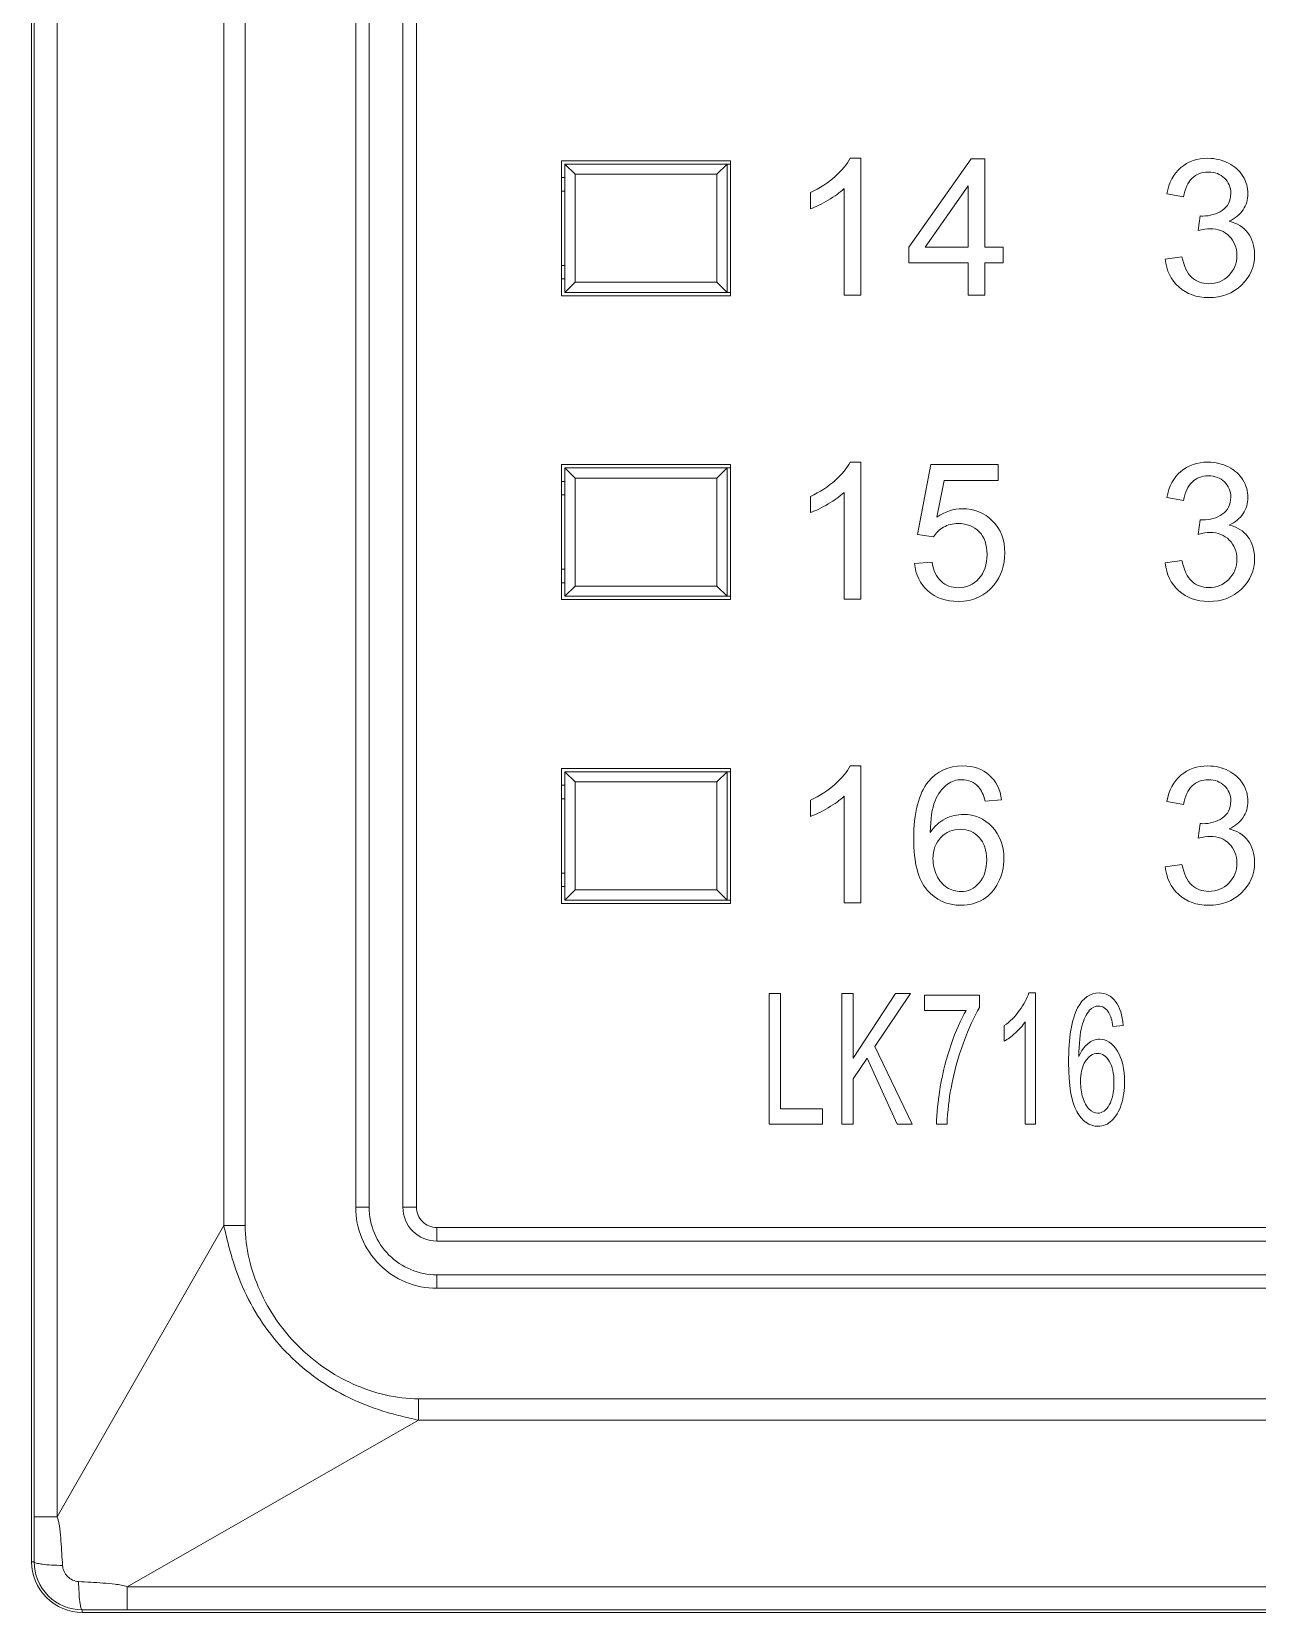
# Model space of a CAD drawing. Header units: millimetres. Extents: x 33157 to 59611, y -29750 to 1750.
# Drawn here: x 53816.45 to 53834.61, y 1143.49 to 1166.9 of the extents above; entities that cross this region are included whole.
import ezdxf

# ---------------------------------------------------------------- set-up
doc = ezdxf.new("R2010")
doc.units = ezdxf.units.MM
doc.layers.get('0').update_dxf_attribs({"lineweight": 18})

msp = doc.modelspace()

# ---------------------------------------------------------------- linework, layer by layer
at = {"lineweight": 9}
for p, q in [((53816.453, 1242.739), (53816.453, 1144.239)), ((53816.491, 1242.075), (53816.491, 1144.903)), ((53816.833, 1242.075), (53816.833, 1144.903)), ((53819.299, 1237.758), (53819.299, 1149.219)), ((53819.616, 1237.758), (53819.616, 1149.219)), ((53821.253, 1237.489), (53821.253, 1149.489)), ((53821.453, 1237.489), (53821.453, 1149.489)), ((53821.953, 1237.489), (53821.953, 1149.489)), ((53822.153, 1237.489), (53822.153, 1149.489)), ((53824.303, 1164.989), (53824.303, 1162.989)), ((53824.353, 1164.939), (53824.353, 1163.039)), ((53826.753, 1164.939), (53826.753, 1163.039)), ((53826.803, 1164.989), (53826.803, 1162.989)), ((53824.503, 1164.789), (53824.503, 1163.189)), ((53826.603, 1164.789), (53826.603, 1163.189)), ((53824.303, 1160.489), (53824.303, 1158.489)), ((53824.353, 1160.439), (53824.353, 1158.539)), ((53826.753, 1160.439), (53826.753, 1158.539)), ((53826.803, 1160.489), (53826.803, 1158.489)), ((53824.503, 1160.289), (53824.503, 1158.689)), ((53826.603, 1160.289), (53826.603, 1158.689)), ((53824.303, 1155.989), (53824.303, 1153.989)), ((53824.353, 1155.939), (53824.353, 1154.039)), ((53826.753, 1155.939), (53826.753, 1154.039)), ((53826.803, 1155.989), (53826.803, 1153.989)), ((53824.503, 1155.789), (53824.503, 1154.189)), ((53826.603, 1155.789), (53826.603, 1154.189)), ((53821.453, 1149.489), (53821.453, 1149.489)), ((53822.153, 1149.489), (53822.153, 1149.489)), ((53819.299, 1149.219), (53819.299, 1149.219)), ((53819.616, 1149.219), (53819.616, 1149.219)), ((53822.453, 1149.189), (53822.453, 1149.189)), ((53822.453, 1149.189), (53822.453, 1148.989)), ((53822.453, 1148.489), (53822.453, 1148.489)), ((53822.453, 1148.489), (53822.453, 1148.289)), ((53822.184, 1146.651), (53822.184, 1146.651)), ((53822.184, 1146.651), (53822.184, 1146.335)), ((53822.184, 1146.335), (53822.184, 1146.335)), ((53816.833, 1144.903), (53816.833, 1144.903)), ((53816.49, 1144.239), (53816.49, 1144.239)), ((53817.868, 1143.868), (53817.868, 1143.868)), ((53817.868, 1143.868), (53817.868, 1143.527)), ((53817.203, 1143.526), (53817.203, 1143.526)), ((53817.203, 1143.526), (53817.203, 1143.489))]:
    msp.add_line(p, q, dxfattribs=at)
for points, knots in [([(53828.735, 1162.996), (53828.735, 1162.996), (53828.486, 1162.996), (53828.486, 1162.996), (53828.486, 1162.996), (53828.486, 1164.577), (53828.486, 1164.577), (53828.426, 1164.52), (53828.348, 1164.463), (53828.251, 1164.406), (53828.154, 1164.349), (53828.067, 1164.306), (53827.989, 1164.278), (53827.989, 1164.278), (53827.989, 1164.518), (53827.989, 1164.518), (53828.128, 1164.583), (53828.25, 1164.662), (53828.354, 1164.755), (53828.457, 1164.848), (53828.531, 1164.938), (53828.575, 1165.025), (53828.575, 1165.025), (53828.735, 1165.025), (53828.735, 1165.025), (53828.735, 1165.025), (53828.735, 1162.996), (53828.735, 1162.996)], [0, 0, 0, 0, 136999.337948, 136999.337948, 136999.337948, 273998.675896, 273998.675896, 273998.675896, 410998.013844, 410998.013844, 410998.013844, 547997.351792, 547997.351792, 547997.351792, 684996.689739, 684996.689739, 684996.689739, 821996.027687, 821996.027687, 821996.027687, 958995.365635, 958995.365635, 958995.365635, 1095994.703583, 1095994.703583, 1095994.703583, 1232994.041531, 1232994.041531, 1232994.041531, 1232994.041531]), ([(53830.323, 1162.996), (53830.323, 1162.996), (53830.323, 1163.478), (53830.323, 1163.478), (53830.323, 1163.478), (53829.445, 1163.478), (53829.445, 1163.478), (53829.445, 1163.478), (53829.445, 1163.707), (53829.445, 1163.707), (53829.445, 1163.707), (53830.368, 1165.017), (53830.368, 1165.017), (53830.368, 1165.017), (53830.571, 1165.017), (53830.571, 1165.017), (53830.571, 1165.017), (53830.571, 1163.707), (53830.571, 1163.707), (53830.571, 1163.707), (53830.845, 1163.707), (53830.845, 1163.707), (53830.845, 1163.707), (53830.845, 1163.478), (53830.845, 1163.478), (53830.845, 1163.478), (53830.571, 1163.478), (53830.571, 1163.478), (53830.571, 1163.478), (53830.571, 1162.996), (53830.571, 1162.996), (53830.571, 1162.996), (53830.323, 1162.996), (53830.323, 1162.996)], [0, 0, 0, 0, 135470.292706, 135470.292706, 135470.292706, 270940.585412, 270940.585412, 270940.585412, 406410.878117, 406410.878117, 406410.878117, 541881.170823, 541881.170823, 541881.170823, 677351.463529, 677351.463529, 677351.463529, 812821.756235, 812821.756235, 812821.756235, 948292.048941, 948292.048941, 948292.048941, 1083762.341646, 1083762.341646, 1083762.341646, 1219232.634352, 1219232.634352, 1219232.634352, 1354702.927058, 1354702.927058, 1354702.927058, 1490173.219764, 1490173.219764, 1490173.219764, 1490173.219764]), ([(53833.243, 1163.532), (53833.243, 1163.532), (53833.491, 1163.566), (53833.491, 1163.566), (53833.52, 1163.425), (53833.568, 1163.323), (53833.636, 1163.261), (53833.704, 1163.199), (53833.788, 1163.168), (53833.887, 1163.168), (53834.005, 1163.168), (53834.104, 1163.208), (53834.184, 1163.289), (53834.264, 1163.37), (53834.304, 1163.47), (53834.304, 1163.59), (53834.304, 1163.704), (53834.267, 1163.798), (53834.192, 1163.872), (53834.118, 1163.946), (53834.023, 1163.983), (53833.908, 1163.983), (53833.861, 1163.983), (53833.802, 1163.974), (53833.732, 1163.955), (53833.732, 1163.955), (53833.76, 1164.173), (53833.76, 1164.173), (53833.777, 1164.171), (53833.79, 1164.17), (53833.8, 1164.17), (53833.906, 1164.17), (53834.001, 1164.198), (53834.087, 1164.253), (53834.171, 1164.308), (53834.214, 1164.392), (53834.214, 1164.507), (53834.214, 1164.597), (53834.182, 1164.673), (53834.121, 1164.732), (53834.059, 1164.792), (53833.98, 1164.822), (53833.882, 1164.822), (53833.785, 1164.822), (53833.705, 1164.791), (53833.641, 1164.73), (53833.576, 1164.669), (53833.535, 1164.577), (53833.516, 1164.455), (53833.516, 1164.455), (53833.268, 1164.5), (53833.268, 1164.5), (53833.299, 1164.667), (53833.367, 1164.796), (53833.475, 1164.888), (53833.582, 1164.979), (53833.716, 1165.025), (53833.876, 1165.025), (53833.986, 1165.025), (53834.088, 1165.001), (53834.181, 1164.954), (53834.274, 1164.907), (53834.345, 1164.843), (53834.394, 1164.761), (53834.443, 1164.679), (53834.468, 1164.593), (53834.468, 1164.501), (53834.468, 1164.414), (53834.444, 1164.335), (53834.397, 1164.263), (53834.35, 1164.192), (53834.281, 1164.135), (53834.189, 1164.093), (53834.309, 1164.065), (53834.401, 1164.008), (53834.468, 1163.921), (53834.533, 1163.835), (53834.566, 1163.725), (53834.566, 1163.595), (53834.566, 1163.419), (53834.502, 1163.269), (53834.373, 1163.146), (53834.245, 1163.023), (53834.082, 1162.962), (53833.885, 1162.962), (53833.708, 1162.962), (53833.561, 1163.015), (53833.444, 1163.121), (53833.326, 1163.227), (53833.259, 1163.364), (53833.243, 1163.532)], [0, 0, 0, 0, 131089.844918, 131089.844918, 131089.844918, 262179.689835, 262179.689835, 262179.689835, 393269.534753, 393269.534753, 393269.534753, 524359.379671, 524359.379671, 524359.379671, 655449.224588, 655449.224588, 655449.224588, 786539.069506, 786539.069506, 786539.069506, 917628.914423, 917628.914423, 917628.914423, 1048718.759341, 1048718.759341, 1048718.759341, 1179808.604259, 1179808.604259, 1179808.604259, 1310898.449176, 1310898.449176, 1310898.449176, 1441988.294094, 1441988.294094, 1441988.294094, 1573078.139012, 1573078.139012, 1573078.139012, 1704167.983929, 1704167.983929, 1704167.983929, 1835257.828847, 1835257.828847, 1835257.828847, 1966347.673764, 1966347.673764, 1966347.673764, 2097437.518682, 2097437.518682, 2097437.518682, 2228527.3636, 2228527.3636, 2228527.3636, 2359617.208517, 2359617.208517, 2359617.208517, 2490707.053435, 2490707.053435, 2490707.053435, 2621796.898353, 2621796.898353, 2621796.898353, 2752886.74327, 2752886.74327, 2752886.74327, 2883976.588188, 2883976.588188, 2883976.588188, 3015066.433106, 3015066.433106, 3015066.433106, 3146156.278023, 3146156.278023, 3146156.278023, 3277246.122941, 3277246.122941, 3277246.122941, 3408335.967858, 3408335.967858, 3408335.967858, 3539425.812776, 3539425.812776, 3539425.812776, 3670515.657694, 3670515.657694, 3670515.657694, 3801605.502611, 3801605.502611, 3801605.502611, 3932695.347529, 3932695.347529, 3932695.347529, 3932695.347529]), ([(53830.323, 1163.707), (53830.323, 1163.707), (53830.323, 1164.616), (53830.323, 1164.616), (53830.323, 1164.616), (53829.689, 1163.707), (53829.689, 1163.707), (53829.689, 1163.707), (53830.323, 1163.707), (53830.323, 1163.707)], [0, 0, 0, 0, 153870.173835, 153870.173835, 153870.173835, 307740.34767, 307740.34767, 307740.34767, 461610.521505, 461610.521505, 461610.521505, 461610.521505]), ([(53828.735, 1158.496), (53828.735, 1158.496), (53828.486, 1158.496), (53828.486, 1158.496), (53828.486, 1158.496), (53828.486, 1160.077), (53828.486, 1160.077), (53828.426, 1160.02), (53828.348, 1159.963), (53828.251, 1159.906), (53828.154, 1159.849), (53828.067, 1159.806), (53827.989, 1159.778), (53827.989, 1159.778), (53827.989, 1160.018), (53827.989, 1160.018), (53828.128, 1160.083), (53828.25, 1160.162), (53828.354, 1160.255), (53828.457, 1160.348), (53828.531, 1160.438), (53828.575, 1160.525), (53828.575, 1160.525), (53828.735, 1160.525), (53828.735, 1160.525), (53828.735, 1160.525), (53828.735, 1158.496), (53828.735, 1158.496)], [0, 0, 0, 0, 137004.697417, 137004.697417, 137004.697417, 274009.394833, 274009.394833, 274009.394833, 411014.09225, 411014.09225, 411014.09225, 548018.789666, 548018.789666, 548018.789666, 685023.487083, 685023.487083, 685023.487083, 822028.1845, 822028.1845, 822028.1845, 959032.881916, 959032.881916, 959032.881916, 1096037.579333, 1096037.579333, 1096037.579333, 1233042.276749, 1233042.276749, 1233042.276749, 1233042.276749]), ([(53829.53, 1159.026), (53829.53, 1159.026), (53829.789, 1159.046), (53829.789, 1159.046), (53829.809, 1158.92), (53829.853, 1158.825), (53829.923, 1158.761), (53829.992, 1158.697), (53830.078, 1158.665), (53830.178, 1158.665), (53830.299, 1158.665), (53830.4, 1158.71), (53830.482, 1158.8), (53830.564, 1158.89), (53830.605, 1159.01), (53830.605, 1159.159), (53830.605, 1159.3), (53830.566, 1159.412), (53830.487, 1159.493), (53830.409, 1159.575), (53830.305, 1159.616), (53830.175, 1159.616), (53830.095, 1159.616), (53830.023, 1159.598), (53829.959, 1159.561), (53829.896, 1159.525), (53829.846, 1159.477), (53829.809, 1159.419), (53829.809, 1159.419), (53829.575, 1159.453), (53829.575, 1159.453), (53829.575, 1159.453), (53829.769, 1160.491), (53829.769, 1160.491), (53829.769, 1160.491), (53830.771, 1160.491), (53830.771, 1160.491), (53830.771, 1160.491), (53830.771, 1160.254), (53830.771, 1160.254), (53830.771, 1160.254), (53829.967, 1160.254), (53829.967, 1160.254), (53829.967, 1160.254), (53829.86, 1159.709), (53829.86, 1159.709), (53829.981, 1159.794), (53830.108, 1159.836), (53830.24, 1159.836), (53830.416, 1159.836), (53830.565, 1159.775), (53830.686, 1159.653), (53830.807, 1159.531), (53830.867, 1159.374), (53830.867, 1159.182), (53830.867, 1158.999), (53830.814, 1158.841), (53830.708, 1158.708), (53830.579, 1158.544), (53830.402, 1158.462), (53830.178, 1158.462), (53829.994, 1158.462), (53829.845, 1158.514), (53829.729, 1158.617), (53829.612, 1158.72), (53829.546, 1158.856), (53829.53, 1159.026)], [0, 0, 0, 0, 131999.128783, 131999.128783, 131999.128783, 263998.257566, 263998.257566, 263998.257566, 395997.386348, 395997.386348, 395997.386348, 527996.515131, 527996.515131, 527996.515131, 659995.643914, 659995.643914, 659995.643914, 791994.772697, 791994.772697, 791994.772697, 923993.90148, 923993.90148, 923993.90148, 1055993.030262, 1055993.030262, 1055993.030262, 1187992.159045, 1187992.159045, 1187992.159045, 1319991.287828, 1319991.287828, 1319991.287828, 1451990.416611, 1451990.416611, 1451990.416611, 1583989.545394, 1583989.545394, 1583989.545394, 1715988.674176, 1715988.674176, 1715988.674176, 1847987.802959, 1847987.802959, 1847987.802959, 1979986.931742, 1979986.931742, 1979986.931742, 2111986.060525, 2111986.060525, 2111986.060525, 2243985.189307, 2243985.189307, 2243985.189307, 2375984.31809, 2375984.31809, 2375984.31809, 2507983.446873, 2507983.446873, 2507983.446873, 2639982.575656, 2639982.575656, 2639982.575656, 2771981.704439, 2771981.704439, 2771981.704439, 2903980.833221, 2903980.833221, 2903980.833221, 2903980.833221]), ([(53833.243, 1159.032), (53833.243, 1159.032), (53833.491, 1159.066), (53833.491, 1159.066), (53833.52, 1158.925), (53833.568, 1158.823), (53833.636, 1158.761), (53833.704, 1158.699), (53833.788, 1158.668), (53833.887, 1158.668), (53834.005, 1158.668), (53834.104, 1158.708), (53834.184, 1158.789), (53834.264, 1158.87), (53834.304, 1158.97), (53834.304, 1159.09), (53834.304, 1159.204), (53834.267, 1159.298), (53834.192, 1159.372), (53834.118, 1159.446), (53834.023, 1159.483), (53833.908, 1159.483), (53833.861, 1159.483), (53833.802, 1159.474), (53833.732, 1159.455), (53833.732, 1159.455), (53833.76, 1159.673), (53833.76, 1159.673), (53833.777, 1159.671), (53833.79, 1159.67), (53833.8, 1159.67), (53833.906, 1159.67), (53834.001, 1159.698), (53834.087, 1159.753), (53834.171, 1159.808), (53834.214, 1159.892), (53834.214, 1160.007), (53834.214, 1160.097), (53834.182, 1160.173), (53834.121, 1160.232), (53834.059, 1160.292), (53833.98, 1160.322), (53833.882, 1160.322), (53833.785, 1160.322), (53833.705, 1160.291), (53833.641, 1160.23), (53833.576, 1160.169), (53833.535, 1160.077), (53833.516, 1159.955), (53833.516, 1159.955), (53833.268, 1160), (53833.268, 1160), (53833.299, 1160.167), (53833.367, 1160.296), (53833.475, 1160.388), (53833.582, 1160.479), (53833.716, 1160.525), (53833.876, 1160.525), (53833.986, 1160.525), (53834.088, 1160.501), (53834.181, 1160.454), (53834.274, 1160.407), (53834.345, 1160.343), (53834.394, 1160.261), (53834.443, 1160.179), (53834.468, 1160.093), (53834.468, 1160.001), (53834.468, 1159.914), (53834.444, 1159.835), (53834.397, 1159.763), (53834.35, 1159.692), (53834.281, 1159.635), (53834.189, 1159.593), (53834.309, 1159.565), (53834.401, 1159.508), (53834.468, 1159.421), (53834.533, 1159.335), (53834.566, 1159.225), (53834.566, 1159.095), (53834.566, 1158.919), (53834.502, 1158.769), (53834.373, 1158.646), (53834.245, 1158.523), (53834.082, 1158.462), (53833.885, 1158.462), (53833.708, 1158.462), (53833.561, 1158.515), (53833.444, 1158.621), (53833.326, 1158.727), (53833.259, 1158.864), (53833.243, 1159.032)], [0, 0, 0, 0, 131095.211042, 131095.211042, 131095.211042, 262190.422084, 262190.422084, 262190.422084, 393285.633126, 393285.633126, 393285.633126, 524380.844168, 524380.844168, 524380.844168, 655476.05521, 655476.05521, 655476.05521, 786571.266251, 786571.266251, 786571.266251, 917666.477293, 917666.477293, 917666.477293, 1048761.688335, 1048761.688335, 1048761.688335, 1179856.899377, 1179856.899377, 1179856.899377, 1310952.110419, 1310952.110419, 1310952.110419, 1442047.321461, 1442047.321461, 1442047.321461, 1573142.532503, 1573142.532503, 1573142.532503, 1704237.743545, 1704237.743545, 1704237.743545, 1835332.954587, 1835332.954587, 1835332.954587, 1966428.165629, 1966428.165629, 1966428.165629, 2097523.376671, 2097523.376671, 2097523.376671, 2228618.587713, 2228618.587713, 2228618.587713, 2359713.798754, 2359713.798754, 2359713.798754, 2490809.009796, 2490809.009796, 2490809.009796, 2621904.220838, 2621904.220838, 2621904.220838, 2752999.43188, 2752999.43188, 2752999.43188, 2884094.642922, 2884094.642922, 2884094.642922, 3015189.853964, 3015189.853964, 3015189.853964, 3146285.065006, 3146285.065006, 3146285.065006, 3277380.276048, 3277380.276048, 3277380.276048, 3408475.48709, 3408475.48709, 3408475.48709, 3539570.698132, 3539570.698132, 3539570.698132, 3670665.909174, 3670665.909174, 3670665.909174, 3801761.120216, 3801761.120216, 3801761.120216, 3932856.331257, 3932856.331257, 3932856.331257, 3932856.331257]), ([(53828.735, 1153.996), (53828.735, 1153.996), (53828.486, 1153.996), (53828.486, 1153.996), (53828.486, 1153.996), (53828.486, 1155.577), (53828.486, 1155.577), (53828.426, 1155.52), (53828.348, 1155.463), (53828.251, 1155.406), (53828.154, 1155.349), (53828.067, 1155.306), (53827.989, 1155.278), (53827.989, 1155.278), (53827.989, 1155.518), (53827.989, 1155.518), (53828.128, 1155.583), (53828.25, 1155.662), (53828.354, 1155.755), (53828.457, 1155.848), (53828.531, 1155.938), (53828.575, 1156.025), (53828.575, 1156.025), (53828.735, 1156.025), (53828.735, 1156.025), (53828.735, 1156.025), (53828.735, 1153.996), (53828.735, 1153.996)], [0, 0, 0, 0, 137010.057578, 137010.057578, 137010.057578, 274020.115155, 274020.115155, 274020.115155, 411030.172733, 411030.172733, 411030.172733, 548040.230311, 548040.230311, 548040.230311, 685050.287889, 685050.287889, 685050.287889, 822060.345466, 822060.345466, 822060.345466, 959070.403044, 959070.403044, 959070.403044, 1096080.460622, 1096080.460622, 1096080.460622, 1233090.5182, 1233090.5182, 1233090.5182, 1233090.5182]), ([(53830.819, 1155.523), (53830.819, 1155.523), (53830.574, 1155.503), (53830.574, 1155.503), (53830.552, 1155.6), (53830.52, 1155.671), (53830.479, 1155.716), (53830.412, 1155.787), (53830.329, 1155.822), (53830.23, 1155.822), (53830.15, 1155.822), (53830.08, 1155.8), (53830.019, 1155.755), (53829.941, 1155.699), (53829.88, 1155.616), (53829.834, 1155.507), (53829.789, 1155.397), (53829.766, 1155.241), (53829.764, 1155.04), (53829.824, 1155.13), (53829.897, 1155.198), (53829.983, 1155.242), (53830.07, 1155.286), (53830.16, 1155.308), (53830.255, 1155.308), (53830.421, 1155.308), (53830.562, 1155.247), (53830.679, 1155.125), (53830.795, 1155.003), (53830.853, 1154.846), (53830.853, 1154.653), (53830.853, 1154.526), (53830.826, 1154.408), (53830.771, 1154.299), (53830.716, 1154.19), (53830.642, 1154.107), (53830.546, 1154.049), (53830.45, 1153.991), (53830.341, 1153.962), (53830.22, 1153.962), (53830.014, 1153.962), (53829.845, 1154.038), (53829.714, 1154.19), (53829.584, 1154.342), (53829.518, 1154.593), (53829.518, 1154.942), (53829.518, 1155.332), (53829.591, 1155.616), (53829.735, 1155.794), (53829.861, 1155.948), (53830.031, 1156.025), (53830.245, 1156.025), (53830.404, 1156.025), (53830.535, 1155.98), (53830.636, 1155.891), (53830.738, 1155.803), (53830.799, 1155.68), (53830.819, 1155.523)], [0, 0, 0, 0, 132576.50835, 132576.50835, 132576.50835, 265153.0167, 265153.0167, 265153.0167, 397729.525049, 397729.525049, 397729.525049, 530306.033399, 530306.033399, 530306.033399, 662882.541749, 662882.541749, 662882.541749, 795459.050099, 795459.050099, 795459.050099, 928035.558449, 928035.558449, 928035.558449, 1060612.066798, 1060612.066798, 1060612.066798, 1193188.575148, 1193188.575148, 1193188.575148, 1325765.083498, 1325765.083498, 1325765.083498, 1458341.591848, 1458341.591848, 1458341.591848, 1590918.100198, 1590918.100198, 1590918.100198, 1723494.608548, 1723494.608548, 1723494.608548, 1856071.116897, 1856071.116897, 1856071.116897, 1988647.625247, 1988647.625247, 1988647.625247, 2121224.133597, 2121224.133597, 2121224.133597, 2253800.641947, 2253800.641947, 2253800.641947, 2386377.150297, 2386377.150297, 2386377.150297, 2518953.658646, 2518953.658646, 2518953.658646, 2518953.658646]), ([(53833.243, 1154.532), (53833.243, 1154.532), (53833.491, 1154.566), (53833.491, 1154.566), (53833.52, 1154.425), (53833.568, 1154.323), (53833.636, 1154.261), (53833.704, 1154.199), (53833.788, 1154.168), (53833.887, 1154.168), (53834.005, 1154.168), (53834.104, 1154.208), (53834.184, 1154.289), (53834.264, 1154.37), (53834.304, 1154.47), (53834.304, 1154.59), (53834.304, 1154.704), (53834.267, 1154.798), (53834.192, 1154.872), (53834.118, 1154.946), (53834.023, 1154.983), (53833.908, 1154.983), (53833.861, 1154.983), (53833.802, 1154.974), (53833.732, 1154.955), (53833.732, 1154.955), (53833.76, 1155.173), (53833.76, 1155.173), (53833.777, 1155.171), (53833.79, 1155.17), (53833.8, 1155.17), (53833.906, 1155.17), (53834.001, 1155.198), (53834.087, 1155.253), (53834.171, 1155.308), (53834.214, 1155.392), (53834.214, 1155.507), (53834.214, 1155.597), (53834.182, 1155.673), (53834.121, 1155.732), (53834.059, 1155.792), (53833.98, 1155.822), (53833.882, 1155.822), (53833.785, 1155.822), (53833.705, 1155.791), (53833.641, 1155.73), (53833.576, 1155.669), (53833.535, 1155.577), (53833.516, 1155.455), (53833.516, 1155.455), (53833.268, 1155.5), (53833.268, 1155.5), (53833.299, 1155.667), (53833.367, 1155.796), (53833.475, 1155.888), (53833.582, 1155.979), (53833.716, 1156.025), (53833.876, 1156.025), (53833.986, 1156.025), (53834.088, 1156.001), (53834.181, 1155.954), (53834.274, 1155.907), (53834.345, 1155.843), (53834.394, 1155.761), (53834.443, 1155.679), (53834.468, 1155.593), (53834.468, 1155.501), (53834.468, 1155.414), (53834.444, 1155.335), (53834.397, 1155.263), (53834.35, 1155.192), (53834.281, 1155.135), (53834.189, 1155.093), (53834.309, 1155.065), (53834.401, 1155.008), (53834.468, 1154.921), (53834.533, 1154.835), (53834.566, 1154.725), (53834.566, 1154.595), (53834.566, 1154.419), (53834.502, 1154.269), (53834.373, 1154.146), (53834.245, 1154.023), (53834.082, 1153.962), (53833.885, 1153.962), (53833.708, 1153.962), (53833.561, 1154.015), (53833.444, 1154.121), (53833.326, 1154.227), (53833.259, 1154.364), (53833.243, 1154.532)], [0, 0, 0, 0, 131100.577843, 131100.577843, 131100.577843, 262201.155686, 262201.155686, 262201.155686, 393301.733529, 393301.733529, 393301.733529, 524402.311373, 524402.311373, 524402.311373, 655502.889216, 655502.889216, 655502.889216, 786603.467059, 786603.467059, 786603.467059, 917704.044902, 917704.044902, 917704.044902, 1048804.622745, 1048804.622745, 1048804.622745, 1179905.200588, 1179905.200588, 1179905.200588, 1311005.778432, 1311005.778432, 1311005.778432, 1442106.356275, 1442106.356275, 1442106.356275, 1573206.934118, 1573206.934118, 1573206.934118, 1704307.511961, 1704307.511961, 1704307.511961, 1835408.089804, 1835408.089804, 1835408.089804, 1966508.667647, 1966508.667647, 1966508.667647, 2097609.245491, 2097609.245491, 2097609.245491, 2228709.823334, 2228709.823334, 2228709.823334, 2359810.401177, 2359810.401177, 2359810.401177, 2490910.97902, 2490910.97902, 2490910.97902, 2622011.556863, 2622011.556863, 2622011.556863, 2753112.134706, 2753112.134706, 2753112.134706, 2884212.71255, 2884212.71255, 2884212.71255, 3015313.290393, 3015313.290393, 3015313.290393, 3146413.868236, 3146413.868236, 3146413.868236, 3277514.446079, 3277514.446079, 3277514.446079, 3408615.023922, 3408615.023922, 3408615.023922, 3539715.601765, 3539715.601765, 3539715.601765, 3670816.179609, 3670816.179609, 3670816.179609, 3801916.757452, 3801916.757452, 3801916.757452, 3933017.335295, 3933017.335295, 3933017.335295, 3933017.335295]), ([(53829.803, 1154.651), (53829.803, 1154.565), (53829.822, 1154.483), (53829.858, 1154.405), (53829.894, 1154.327), (53829.945, 1154.268), (53830.009, 1154.227), (53830.074, 1154.186), (53830.143, 1154.165), (53830.216, 1154.165), (53830.322, 1154.165), (53830.412, 1154.208), (53830.487, 1154.292), (53830.562, 1154.377), (53830.599, 1154.492), (53830.599, 1154.637), (53830.599, 1154.777), (53830.562, 1154.887), (53830.488, 1154.967), (53830.414, 1155.048), (53830.32, 1155.088), (53830.206, 1155.088), (53830.094, 1155.088), (53829.999, 1155.048), (53829.92, 1154.967), (53829.842, 1154.887), (53829.803, 1154.781), (53829.803, 1154.651)], [0, 0, 0, 0, 137017.184905, 137017.184905, 137017.184905, 274034.369809, 274034.369809, 274034.369809, 411051.554714, 411051.554714, 411051.554714, 548068.739619, 548068.739619, 548068.739619, 685085.924523, 685085.924523, 685085.924523, 822103.109428, 822103.109428, 822103.109428, 959120.294333, 959120.294333, 959120.294333, 1096137.479238, 1096137.479238, 1096137.479238, 1233154.664142, 1233154.664142, 1233154.664142, 1233154.664142]), ([(53827.379, 1150.721), (53827.379, 1150.721), (53827.379, 1152.656), (53827.379, 1152.656), (53827.379, 1152.656), (53827.546, 1152.656), (53827.546, 1152.656), (53827.546, 1152.656), (53827.546, 1150.948), (53827.546, 1150.948), (53827.546, 1150.948), (53828.165, 1150.948), (53828.165, 1150.948), (53828.165, 1150.948), (53828.165, 1150.721), (53828.165, 1150.721), (53828.165, 1150.721), (53827.379, 1150.721), (53827.379, 1150.721)], [0, 0, 0, 0, 141132.810643, 141132.810643, 141132.810643, 282265.621287, 282265.621287, 282265.621287, 423398.43193, 423398.43193, 423398.43193, 564531.242573, 564531.242573, 564531.242573, 705664.053217, 705664.053217, 705664.053217, 846796.86386, 846796.86386, 846796.86386, 846796.86386]), ([(53828.454, 1150.721), (53828.454, 1150.721), (53828.454, 1152.656), (53828.454, 1152.656), (53828.454, 1152.656), (53828.621, 1152.656), (53828.621, 1152.656), (53828.621, 1152.656), (53828.621, 1151.697), (53828.621, 1151.697), (53828.621, 1151.697), (53829.246, 1152.656), (53829.246, 1152.656), (53829.246, 1152.656), (53829.471, 1152.656), (53829.471, 1152.656), (53829.471, 1152.656), (53828.944, 1151.871), (53828.944, 1151.871), (53828.944, 1151.871), (53829.494, 1150.721), (53829.494, 1150.721), (53829.494, 1150.721), (53829.275, 1150.721), (53829.275, 1150.721), (53829.275, 1150.721), (53828.827, 1151.698), (53828.827, 1151.698), (53828.827, 1151.698), (53828.621, 1151.391), (53828.621, 1151.391), (53828.621, 1151.391), (53828.621, 1150.721), (53828.621, 1150.721), (53828.621, 1150.721), (53828.454, 1150.721), (53828.454, 1150.721)], [0, 0, 0, 0, 134857.016642, 134857.016642, 134857.016642, 269714.033285, 269714.033285, 269714.033285, 404571.049927, 404571.049927, 404571.049927, 539428.06657, 539428.06657, 539428.06657, 674285.083212, 674285.083212, 674285.083212, 809142.099855, 809142.099855, 809142.099855, 943999.116497, 943999.116497, 943999.116497, 1078856.13314, 1078856.13314, 1078856.13314, 1213713.149782, 1213713.149782, 1213713.149782, 1348570.166425, 1348570.166425, 1348570.166425, 1483427.183067, 1483427.183067, 1483427.183067, 1618284.19971, 1618284.19971, 1618284.19971, 1618284.19971]), ([(53829.678, 1152.405), (53829.678, 1152.405), (53829.678, 1152.632), (53829.678, 1152.632), (53829.678, 1152.632), (53830.491, 1152.632), (53830.491, 1152.632), (53830.491, 1152.632), (53830.491, 1152.448), (53830.491, 1152.448), (53830.411, 1152.317), (53830.332, 1152.143), (53830.253, 1151.925), (53830.174, 1151.707), (53830.114, 1151.484), (53830.071, 1151.253), (53830.04, 1151.092), (53830.02, 1150.914), (53830.012, 1150.721), (53830.012, 1150.721), (53829.854, 1150.721), (53829.854, 1150.721), (53829.855, 1150.873), (53829.875, 1151.058), (53829.912, 1151.273), (53829.949, 1151.489), (53830.002, 1151.698), (53830.071, 1151.898), (53830.141, 1152.098), (53830.215, 1152.267), (53830.293, 1152.405), (53830.293, 1152.405), (53829.678, 1152.405), (53829.678, 1152.405)], [0, 0, 0, 0, 135485.329941, 135485.329941, 135485.329941, 270970.659881, 270970.659881, 270970.659881, 406455.989822, 406455.989822, 406455.989822, 541941.319763, 541941.319763, 541941.319763, 677426.649703, 677426.649703, 677426.649703, 812911.979644, 812911.979644, 812911.979644, 948397.309585, 948397.309585, 948397.309585, 1083882.639525, 1083882.639525, 1083882.639525, 1219367.969466, 1219367.969466, 1219367.969466, 1354853.299407, 1354853.299407, 1354853.299407, 1490338.629347, 1490338.629347, 1490338.629347, 1490338.629347]), ([(53831.324, 1150.721), (53831.324, 1150.721), (53831.169, 1150.721), (53831.169, 1150.721), (53831.169, 1150.721), (53831.169, 1152.235), (53831.169, 1152.235), (53831.132, 1152.18), (53831.083, 1152.126), (53831.023, 1152.071), (53830.962, 1152.017), (53830.908, 1151.976), (53830.86, 1151.949), (53830.86, 1151.949), (53830.86, 1152.179), (53830.86, 1152.179), (53830.946, 1152.241), (53831.022, 1152.316), (53831.086, 1152.406), (53831.151, 1152.494), (53831.197, 1152.58), (53831.224, 1152.664), (53831.224, 1152.664), (53831.324, 1152.664), (53831.324, 1152.664), (53831.324, 1152.664), (53831.324, 1150.721), (53831.324, 1150.721)], [0, 0, 0, 0, 137021.429104, 137021.429104, 137021.429104, 274042.858208, 274042.858208, 274042.858208, 411064.287312, 411064.287312, 411064.287312, 548085.716416, 548085.716416, 548085.716416, 685107.14552, 685107.14552, 685107.14552, 822128.574624, 822128.574624, 822128.574624, 959150.003728, 959150.003728, 959150.003728, 1096171.432832, 1096171.432832, 1096171.432832, 1233192.861936, 1233192.861936, 1233192.861936, 1233192.861936]), ([(53832.621, 1152.183), (53832.621, 1152.183), (53832.469, 1152.164), (53832.469, 1152.164), (53832.455, 1152.257), (53832.435, 1152.325), (53832.41, 1152.368), (53832.368, 1152.436), (53832.316, 1152.47), (53832.254, 1152.47), (53832.205, 1152.47), (53832.161, 1152.448), (53832.123, 1152.406), (53832.075, 1152.352), (53832.037, 1152.272), (53832.008, 1152.168), (53831.98, 1152.063), (53831.965, 1151.914), (53831.964, 1151.721), (53832.001, 1151.807), (53832.047, 1151.872), (53832.101, 1151.914), (53832.155, 1151.957), (53832.211, 1151.978), (53832.27, 1151.978), (53832.373, 1151.978), (53832.461, 1151.919), (53832.534, 1151.803), (53832.606, 1151.686), (53832.642, 1151.535), (53832.642, 1151.35), (53832.642, 1151.229), (53832.625, 1151.116), (53832.592, 1151.012), (53832.557, 1150.907), (53832.511, 1150.827), (53832.451, 1150.772), (53832.392, 1150.717), (53832.324, 1150.689), (53832.248, 1150.689), (53832.12, 1150.689), (53832.015, 1150.762), (53831.933, 1150.907), (53831.852, 1151.053), (53831.811, 1151.293), (53831.811, 1151.627), (53831.811, 1152.001), (53831.857, 1152.273), (53831.946, 1152.443), (53832.025, 1152.59), (53832.131, 1152.664), (53832.264, 1152.664), (53832.363, 1152.664), (53832.444, 1152.621), (53832.507, 1152.536), (53832.571, 1152.451), (53832.609, 1152.334), (53832.621, 1152.183)], [0, 0, 0, 0, 132586.043298, 132586.043298, 132586.043298, 265172.086595, 265172.086595, 265172.086595, 397758.129893, 397758.129893, 397758.129893, 530344.17319, 530344.17319, 530344.17319, 662930.216488, 662930.216488, 662930.216488, 795516.259785, 795516.259785, 795516.259785, 928102.303083, 928102.303083, 928102.303083, 1060688.34638, 1060688.34638, 1060688.34638, 1193274.389678, 1193274.389678, 1193274.389678, 1325860.432975, 1325860.432975, 1325860.432975, 1458446.476273, 1458446.476273, 1458446.476273, 1591032.51957, 1591032.51957, 1591032.51957, 1723618.562868, 1723618.562868, 1723618.562868, 1856204.606165, 1856204.606165, 1856204.606165, 1988790.649463, 1988790.649463, 1988790.649463, 2121376.69276, 2121376.69276, 2121376.69276, 2253962.736058, 2253962.736058, 2253962.736058, 2386548.779355, 2386548.779355, 2386548.779355, 2519134.822653, 2519134.822653, 2519134.822653, 2519134.822653]), ([(53831.989, 1151.348), (53831.989, 1151.266), (53832, 1151.188), (53832.023, 1151.113), (53832.045, 1151.038), (53832.077, 1150.981), (53832.117, 1150.942), (53832.158, 1150.903), (53832.2, 1150.883), (53832.246, 1150.883), (53832.312, 1150.883), (53832.368, 1150.924), (53832.414, 1151.005), (53832.461, 1151.086), (53832.484, 1151.196), (53832.484, 1151.335), (53832.484, 1151.469), (53832.461, 1151.574), (53832.415, 1151.651), (53832.369, 1151.728), (53832.311, 1151.767), (53832.24, 1151.767), (53832.17, 1151.767), (53832.11, 1151.728), (53832.062, 1151.651), (53832.013, 1151.574), (53831.989, 1151.473), (53831.989, 1151.348)], [0, 0, 0, 0, 137026.525591, 137026.525591, 137026.525591, 274053.051181, 274053.051181, 274053.051181, 411079.576772, 411079.576772, 411079.576772, 548106.102362, 548106.102362, 548106.102362, 685132.627953, 685132.627953, 685132.627953, 822159.153544, 822159.153544, 822159.153544, 959185.679134, 959185.679134, 959185.679134, 1096212.204725, 1096212.204725, 1096212.204725, 1233238.730315, 1233238.730315, 1233238.730315, 1233238.730315])]:
    msp.add_open_spline(points, degree=3, knots=knots)
for points in [[(53826.803, 1164.989), (53826.803, 1164.989), (53824.303, 1164.989), (53824.303, 1164.989)], [(53824.353, 1164.939), (53824.353, 1164.939), (53826.803, 1164.939), (53826.803, 1164.939)], [(53824.353, 1164.939), (53824.353, 1164.939), (53824.503, 1164.789), (53824.503, 1164.789)], [(53826.753, 1164.939), (53826.753, 1164.939), (53826.603, 1164.789), (53826.603, 1164.789)], [(53824.353, 1164.739), (53824.353, 1164.739), (53824.303, 1164.739), (53824.303, 1164.739)], [(53826.603, 1164.789), (53826.603, 1164.789), (53824.503, 1164.789), (53824.503, 1164.789)], [(53824.353, 1164.539), (53824.353, 1164.539), (53824.303, 1164.539), (53824.303, 1164.539)], [(53824.303, 1163.439), (53824.303, 1163.439), (53824.353, 1163.439), (53824.353, 1163.439)], [(53824.303, 1163.239), (53824.303, 1163.239), (53824.353, 1163.239), (53824.353, 1163.239)], [(53824.353, 1163.039), (53824.353, 1163.039), (53824.503, 1163.189), (53824.503, 1163.189)], [(53824.503, 1163.189), (53824.503, 1163.189), (53826.603, 1163.189), (53826.603, 1163.189)], [(53826.753, 1163.039), (53826.753, 1163.039), (53826.603, 1163.189), (53826.603, 1163.189)], [(53824.303, 1162.989), (53824.303, 1162.989), (53826.803, 1162.989), (53826.803, 1162.989)], [(53824.353, 1163.039), (53824.353, 1163.039), (53826.803, 1163.039), (53826.803, 1163.039)], [(53826.803, 1160.489), (53826.803, 1160.489), (53824.303, 1160.489), (53824.303, 1160.489)], [(53824.353, 1160.439), (53824.353, 1160.439), (53826.803, 1160.439), (53826.803, 1160.439)], [(53824.353, 1160.439), (53824.353, 1160.439), (53824.503, 1160.289), (53824.503, 1160.289)], [(53826.753, 1160.439), (53826.753, 1160.439), (53826.603, 1160.289), (53826.603, 1160.289)], [(53824.353, 1160.239), (53824.353, 1160.239), (53824.303, 1160.239), (53824.303, 1160.239)], [(53826.603, 1160.289), (53826.603, 1160.289), (53824.503, 1160.289), (53824.503, 1160.289)], [(53824.353, 1160.039), (53824.353, 1160.039), (53824.303, 1160.039), (53824.303, 1160.039)], [(53824.303, 1158.939), (53824.303, 1158.939), (53824.353, 1158.939), (53824.353, 1158.939)], [(53824.303, 1158.739), (53824.303, 1158.739), (53824.353, 1158.739), (53824.353, 1158.739)], [(53824.303, 1158.489), (53824.303, 1158.489), (53826.803, 1158.489), (53826.803, 1158.489)], [(53824.353, 1158.539), (53824.353, 1158.539), (53826.803, 1158.539), (53826.803, 1158.539)], [(53824.353, 1158.539), (53824.353, 1158.539), (53824.503, 1158.689), (53824.503, 1158.689)], [(53824.503, 1158.689), (53824.503, 1158.689), (53826.603, 1158.689), (53826.603, 1158.689)], [(53826.753, 1158.539), (53826.753, 1158.539), (53826.603, 1158.689), (53826.603, 1158.689)], [(53826.803, 1155.989), (53826.803, 1155.989), (53824.303, 1155.989), (53824.303, 1155.989)], [(53824.353, 1155.939), (53824.353, 1155.939), (53826.803, 1155.939), (53826.803, 1155.939)], [(53824.353, 1155.939), (53824.353, 1155.939), (53824.503, 1155.789), (53824.503, 1155.789)], [(53826.753, 1155.939), (53826.753, 1155.939), (53826.603, 1155.789), (53826.603, 1155.789)], [(53824.353, 1155.739), (53824.353, 1155.739), (53824.303, 1155.739), (53824.303, 1155.739)], [(53826.603, 1155.789), (53826.603, 1155.789), (53824.503, 1155.789), (53824.503, 1155.789)], [(53824.353, 1155.539), (53824.353, 1155.539), (53824.303, 1155.539), (53824.303, 1155.539)], [(53824.303, 1154.439), (53824.303, 1154.439), (53824.353, 1154.439), (53824.353, 1154.439)], [(53824.303, 1154.239), (53824.303, 1154.239), (53824.353, 1154.239), (53824.353, 1154.239)], [(53824.353, 1154.039), (53824.353, 1154.039), (53826.803, 1154.039), (53826.803, 1154.039)], [(53824.353, 1154.039), (53824.353, 1154.039), (53824.503, 1154.189), (53824.503, 1154.189)], [(53824.503, 1154.189), (53824.503, 1154.189), (53826.603, 1154.189), (53826.603, 1154.189)], [(53826.753, 1154.039), (53826.753, 1154.039), (53826.603, 1154.189), (53826.603, 1154.189)], [(53824.303, 1153.989), (53824.303, 1153.989), (53826.803, 1153.989), (53826.803, 1153.989)], [(53821.253, 1149.489), (53821.253, 1149.489), (53821.453, 1149.489), (53821.453, 1149.489)], [(53822.153, 1149.489), (53822.153, 1149.489), (53821.953, 1149.489), (53821.953, 1149.489)], [(53816.833, 1144.903), (53816.833, 1144.903), (53819.299, 1149.219), (53819.299, 1149.219)], [(53819.616, 1149.219), (53819.616, 1149.219), (53819.299, 1149.219), (53819.299, 1149.219)], [(53822.453, 1149.189), (53822.453, 1149.189), (53845.153, 1149.189), (53845.153, 1149.189)], [(53822.453, 1149.189), (53822.453, 1149.189), (53845.153, 1149.189), (53845.153, 1149.189)], [(53822.453, 1148.989), (53822.453, 1148.989), (53845.153, 1148.989), (53845.153, 1148.989)], [(53845.153, 1148.489), (53845.153, 1148.489), (53822.453, 1148.489), (53822.453, 1148.489)], [(53845.153, 1148.289), (53845.153, 1148.289), (53822.453, 1148.289), (53822.453, 1148.289)], [(53822.184, 1146.651), (53822.184, 1146.651), (53845.423, 1146.651), (53845.423, 1146.651)], [(53817.868, 1143.868), (53817.868, 1143.868), (53822.184, 1146.335), (53822.184, 1146.335)], [(53822.184, 1146.335), (53822.184, 1146.335), (53845.423, 1146.335), (53845.423, 1146.335)], [(53816.491, 1144.903), (53816.491, 1144.903), (53816.833, 1144.903), (53816.833, 1144.903)], [(53816.49, 1144.239), (53816.491, 1144.46), (53816.491, 1144.682), (53816.491, 1144.903)], [(53816.49, 1144.239), (53816.49, 1144.239), (53816.453, 1144.239), (53816.453, 1144.239)], [(53849.739, 1143.868), (53849.739, 1143.868), (53817.868, 1143.868), (53817.868, 1143.868)], [(53817.203, 1143.489), (53817.203, 1143.489), (53850.403, 1143.489), (53850.403, 1143.489)], [(53817.868, 1143.527), (53817.646, 1143.527), (53817.425, 1143.526), (53817.203, 1143.526)], [(53849.739, 1143.527), (53849.739, 1143.527), (53817.868, 1143.527), (53817.868, 1143.527)]]:
    msp.add_open_spline(points, degree=3, dxfattribs=at)
for points, knots in [([(53821.253, 1149.489), (53821.253, 1149.171), (53821.38, 1148.865), (53821.605, 1148.64), (53821.83, 1148.415), (53822.135, 1148.289), (53822.453, 1148.289)], [0, 0, 0, 0, 166228.390853, 166228.390853, 166228.390853, 332456.781705, 332456.781705, 332456.781705, 332456.781705]), ([(53821.453, 1149.489), (53821.453, 1149.224), (53821.559, 1148.969), (53821.746, 1148.782), (53821.934, 1148.594), (53822.188, 1148.489), (53822.453, 1148.489)], [0, 0, 0, 0, 166228.811676, 166228.811676, 166228.811676, 332457.623351, 332457.623351, 332457.623351, 332457.623351]), ([(53821.953, 1149.489), (53821.953, 1149.356), (53822.006, 1149.229), (53822.1, 1149.135), (53822.194, 1149.042), (53822.321, 1148.989), (53822.453, 1148.989)], [0, 0, 0, 0, 166229.86413, 166229.86413, 166229.86413, 332459.728261, 332459.728261, 332459.728261, 332459.728261]), ([(53822.153, 1149.489), (53822.153, 1149.409), (53822.185, 1149.333), (53822.241, 1149.277), (53822.298, 1149.22), (53822.374, 1149.189), (53822.453, 1149.189)], [0, 0, 0, 0, 166230.285121, 166230.285121, 166230.285121, 332460.570241, 332460.570241, 332460.570241, 332460.570241]), ([(53819.299, 1149.219), (53819.321, 1149.131), (53819.341, 1149.043), (53819.363, 1148.955), (53819.384, 1148.866), (53819.409, 1148.779), (53819.436, 1148.692), (53819.49, 1148.519), (53819.556, 1148.349), (53819.636, 1148.186), (53819.716, 1148.022), (53819.809, 1147.865), (53819.914, 1147.717), (53820.019, 1147.569), (53820.137, 1147.43), (53820.266, 1147.301), (53820.394, 1147.173), (53820.534, 1147.055), (53820.682, 1146.949), (53820.83, 1146.844), (53820.987, 1146.751), (53821.15, 1146.672), (53821.314, 1146.592), (53821.483, 1146.525), (53821.657, 1146.471), (53821.743, 1146.444), (53821.831, 1146.42), (53821.919, 1146.398), (53822.007, 1146.376), (53822.096, 1146.357), (53822.184, 1146.335)], [0, 0, 0, 0, 136098.190384, 136098.190384, 136098.190384, 272196.380768, 272196.380768, 272196.380768, 408294.571151, 408294.571151, 408294.571151, 544392.761535, 544392.761535, 544392.761535, 680490.951919, 680490.951919, 680490.951919, 816589.142303, 816589.142303, 816589.142303, 952687.332686, 952687.332686, 952687.332686, 1088785.52307, 1088785.52307, 1088785.52307, 1224883.713454, 1224883.713454, 1224883.713454, 1360981.903838, 1360981.903838, 1360981.903838, 1360981.903838]), ([(53819.616, 1149.219), (53819.616, 1149.053), (53819.638, 1148.887), (53819.676, 1148.725), (53819.714, 1148.563), (53819.767, 1148.405), (53819.836, 1148.253), (53819.971, 1147.95), (53820.164, 1147.671), (53820.4, 1147.435), (53820.636, 1147.199), (53820.914, 1147.007), (53821.217, 1146.871), (53821.369, 1146.803), (53821.527, 1146.749), (53821.689, 1146.711), (53821.852, 1146.673), (53822.018, 1146.651), (53822.184, 1146.651)], [0, 0, 0, 0, 141119.740677, 141119.740677, 141119.740677, 282239.481354, 282239.481354, 282239.481354, 423359.222031, 423359.222031, 423359.222031, 564478.962708, 564478.962708, 564478.962708, 705598.703386, 705598.703386, 705598.703386, 846718.444063, 846718.444063, 846718.444063, 846718.444063]), ([(53816.911, 1144.183), (53816.908, 1144.244), (53816.904, 1144.304), (53816.9, 1144.364), (53816.897, 1144.424), (53816.893, 1144.485), (53816.888, 1144.545), (53816.883, 1144.605), (53816.877, 1144.665), (53816.87, 1144.726), (53816.863, 1144.786), (53816.855, 1144.847), (53816.833, 1144.903)], [0, 0, 0, 0, 147392.682807, 147392.682807, 147392.682807, 294785.365614, 294785.365614, 294785.365614, 442178.048421, 442178.048421, 442178.048421, 589570.731228, 589570.731228, 589570.731228, 589570.731228]), ([(53816.453, 1144.239), (53816.453, 1144.04), (53816.532, 1143.849), (53816.673, 1143.709), (53816.814, 1143.568), (53817.004, 1143.489), (53817.203, 1143.489)], [0, 0, 0, 0, 166220.892971, 166220.892971, 166220.892971, 332441.785943, 332441.785943, 332441.785943, 332441.785943]), ([(53816.49, 1144.239), (53816.49, 1144.05), (53816.565, 1143.868), (53816.699, 1143.734), (53816.833, 1143.601), (53817.014, 1143.526), (53817.203, 1143.526)], [0, 0, 0, 0, 166220.970409, 166220.970409, 166220.970409, 332441.940817, 332441.940817, 332441.940817, 332441.940817]), ([(53816.49, 1144.239), (53816.491, 1144.234), (53816.495, 1144.231), (53816.499, 1144.229), (53816.507, 1144.224), (53816.515, 1144.222), (53816.523, 1144.22), (53816.536, 1144.216), (53816.548, 1144.213), (53816.561, 1144.211), (53816.578, 1144.207), (53816.595, 1144.205), (53816.612, 1144.203), (53816.657, 1144.197), (53816.702, 1144.193), (53816.747, 1144.19), (53816.802, 1144.187), (53816.856, 1144.184), (53816.911, 1144.183)], [0, 0, 0, 0, 141116.39573, 141116.39573, 141116.39573, 282232.79146, 282232.79146, 282232.79146, 423349.18719, 423349.18719, 423349.18719, 564465.582919, 564465.582919, 564465.582919, 705581.978649, 705581.978649, 705581.978649, 846698.374379, 846698.374379, 846698.374379, 846698.374379]), ([(53817.148, 1143.946), (53817.088, 1143.949), (53817.029, 1143.977), (53816.985, 1144.021), (53816.942, 1144.064), (53816.914, 1144.124), (53816.911, 1144.183)], [0, 0, 0, 0, 166221.960323, 166221.960323, 166221.960323, 332443.920646, 332443.920646, 332443.920646, 332443.920646]), ([(53817.203, 1143.526), (53817.199, 1143.526), (53817.196, 1143.531), (53817.194, 1143.535), (53817.189, 1143.543), (53817.186, 1143.551), (53817.184, 1143.559), (53817.181, 1143.571), (53817.178, 1143.584), (53817.175, 1143.597), (53817.172, 1143.614), (53817.169, 1143.631), (53817.167, 1143.648), (53817.161, 1143.692), (53817.157, 1143.738), (53817.155, 1143.783), (53817.151, 1143.837), (53817.149, 1143.892), (53817.148, 1143.946)], [0, 0, 0, 0, 141118.839673, 141118.839673, 141118.839673, 282237.679347, 282237.679347, 282237.679347, 423356.51902, 423356.51902, 423356.51902, 564475.358693, 564475.358693, 564475.358693, 705594.198367, 705594.198367, 705594.198367, 846713.03804, 846713.03804, 846713.03804, 846713.03804]), ([(53817.868, 1143.868), (53817.84, 1143.88), (53817.81, 1143.886), (53817.78, 1143.892), (53817.75, 1143.898), (53817.72, 1143.902), (53817.69, 1143.906), (53817.63, 1143.913), (53817.57, 1143.919), (53817.509, 1143.923), (53817.449, 1143.928), (53817.389, 1143.932), (53817.329, 1143.936), (53817.268, 1143.94), (53817.208, 1143.943), (53817.148, 1143.946)], [0, 0, 0, 0, 143743.298715, 143743.298715, 143743.298715, 287486.59743, 287486.59743, 287486.59743, 431229.896145, 431229.896145, 431229.896145, 574973.19486, 574973.19486, 574973.19486, 718716.493576, 718716.493576, 718716.493576, 718716.493576])]:
    msp.add_open_spline(points, degree=3, knots=knots, dxfattribs=at)

doc.saveas('drawing.dxf')
